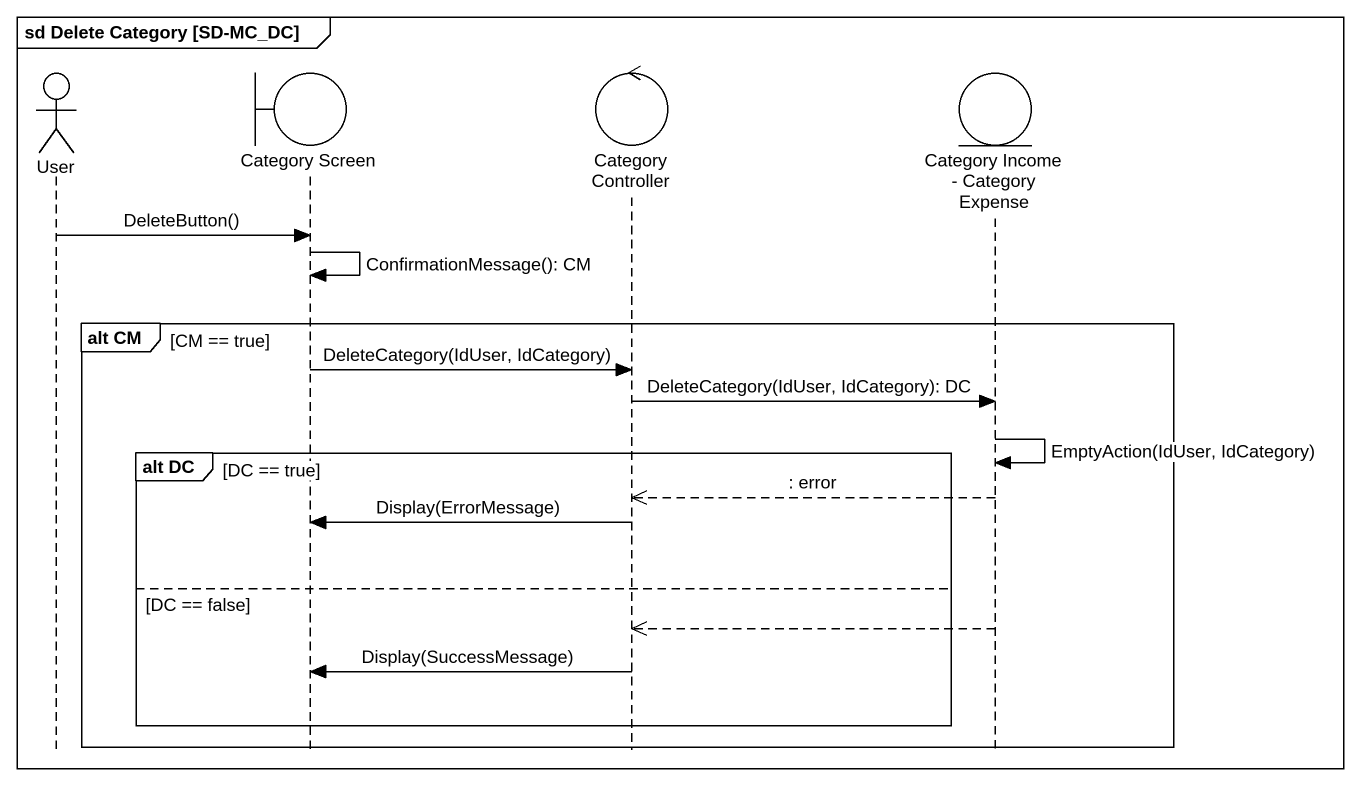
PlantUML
@startuml
mainframe sd Delete Category [SD-MC_DC]
hide footbox
actor User
boundary "Category Screen" as Category_Screen
control "Category Controller" as Category_Controller
entity "Category Income - Category Expense" as Category_Income_Category

User -> Category_Screen : DeleteButton()
Category_Screen -> Category_Screen : ConfirmationMessage(): CM
group alt CM [CM == true]
  Category_Screen -> Category_Controller : DeleteCategory(IdUser, IdCategory)
  Category_Controller -> Category_Income_Category : DeleteCategory(IdUser, IdCategory): DC
  Category_Income_Category -> Category_Income_Category : EmptyAction(IdUser, IdCategory)
  group alt DC [DC == true]
    Category_Income_Category -->> Category_Controller : : error
    Category_Controller -> Category_Screen : Display(ErrorMessage)
  else DC == false
    Category_Income_Category -->> Category_Controller
    Category_Controller -> Category_Screen : Display(SuccessMessage)
  end
end
@enduml
